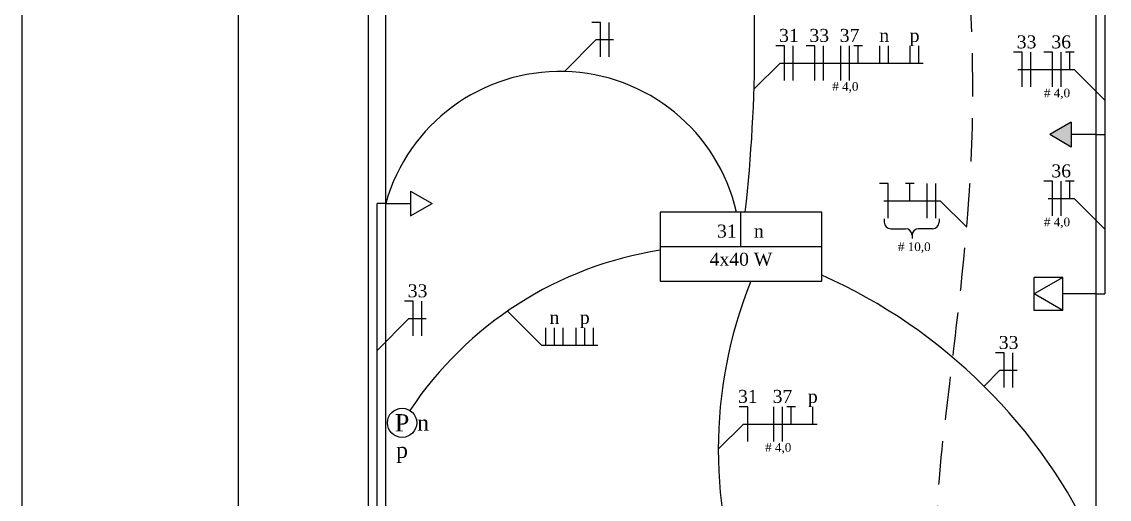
# Model space of a CAD drawing. Header units: millimetres. Extents: x 8900 to 13100, y 733 to 4033.
# Drawn here: x 8900 to 9527, y 1276 to 1552 of the extents above; entities that cross this region are included whole.
import ezdxf
from ezdxf.enums import TextEntityAlignment as Align

# ---------------------------------------------------------------- set-up
doc = ezdxf.new("R2010")
doc.units = ezdxf.units.MM
doc.linetypes.add('HIDDEN', pattern=[0.375, 0.25, -0.125])
for name, color, linetype in [('001 - 0.350 Color', 1, 'Continuous'), ('002 - 0.150', 2, 'Continuous'), ('003 - 0.250', 3, 'Continuous'), ('004 - 0.350', 4, 'Continuous'), ('005 - 0.350 Color', 5, 'Continuous'), ('006 - 0.500', 6, 'Continuous'), ('010 - 0.050', 10, 'Continuous'), ('014 - 1.000', 14, 'Continuous')]:
    doc.layers.add(name, color=color, linetype=linetype)
doc.styles.add('style1', font='BOOKOS.TTF')

msp = doc.modelspace()

# ---------------------------------------------------------------- hatches: boundary and pattern name
at = {"layer": '001 - 0.350 Color', "ltscale": 2.5}
msp.add_hatch(color=256, dxfattribs=at).paths.add_polyline_path([(9492.88, 1486.42), (9505.35, 1479.22), (9505.35, 1493.62)])

# ---------------------------------------------------------------- linework, layer by layer
for p, q in [((9505.35, 1493.62), (9492.88, 1486.42)), ((9505.35, 1493.62), (9505.35, 1479.22)), ((9505.35, 1479.22), (9492.88, 1486.42)), ((9519.75, 1486.42), (9505.35, 1486.42)), ((9124.15, 1453.82), (9136.62, 1446.62)), ((9124.15, 1453.82), (9124.15, 1439.42)), ((9109.75, 1446.62), (9124.15, 1446.62)), ((9124.15, 1439.42), (9136.62, 1446.62)), ((9483.92, 1384.77), (9483.92, 1403.97)), ((9500.55, 1403.97), (9483.92, 1394.37)), ((9500.55, 1403.97), (9483.92, 1403.97)), ((9500.55, 1384.77), (9500.55, 1403.97)), ((9500.55, 1384.77), (9483.92, 1394.37)), ((9519.75, 1394.37), (9500.55, 1394.37)), ((9500.55, 1384.77), (9483.92, 1384.77))]:
    msp.add_line(p, q, dxfattribs=at)
at = {"layer": '002 - 0.150'}
msp.add_line((8899.75, 2184.45), (8899.75, 766.44), dxfattribs=at)
at = {"layer": '002 - 0.150', "ltscale": 2.5}
for p, q in [((9099.75, 1057.94), (9099.75, 1909.94)), ((9109.75, 1069.94), (9109.75, 1899.58)), ((9519.75, 1069.94), (9519.75, 1658.44))]:
    msp.add_line(p, q, dxfattribs=at)
at = {"layer": '003 - 0.250', "ltscale": 2.5}
for p, q in [((9212.88, 1522.87), (9231.28, 1541.27)), ((9231.28, 1541.27), (9241.28, 1541.27)), ((9337.42, 1527.73), (9322.65, 1512.96)), ((9337.42, 1527.73), (9419.92, 1527.73)), ((9474.55, 1523.99), (9507.05, 1523.99)), ((9507.05, 1523.99), (9524.75, 1506.29)), ((9397.22, 1448.21), (9429.72, 1448.21)), ((9429.72, 1448.21), (9445.05, 1432.88)), ((9492.05, 1449.47), (9507.05, 1449.47)), ((9507.05, 1449.47), (9524.75, 1431.77)), ((9397.44, 1437.69), (9397.44, 1435.8)), ((9429.03, 1437.69), (9429.03, 1435.8)), ((9401.22, 1432.03), (9409.67, 1432.03)), ((9425.25, 1432.03), (9417.22, 1432.03)), ((9413.44, 1428.25), (9413.44, 1426.37)), ((9413.44, 1428.25), (9413.44, 1426.37)), ((9199.63, 1364.85), (9180.02, 1384.46)), ((9104.75, 1361.79), (9123.15, 1380.19)), ((9123.15, 1380.19), (9133.15, 1380.19)), ((9199.63, 1364.85), (9232.13, 1364.85)), ((9454.99, 1341.14), (9464.19, 1350.34)), ((9464.19, 1350.34), (9474.19, 1350.34)), ((9316.2, 1319.21), (9301.63, 1304.63)), ((9316.2, 1319.21), (9358.7, 1319.21))]:
    msp.add_line(p, q, dxfattribs=at)
for centre, start, end in [((9401.22, 1435.8), 180, 270), ((9409.67, 1428.25), 0, 90), ((9417.22, 1428.25), 90, 180), ((9425.25, 1435.8), 270, 0)]:
    msp.add_arc(centre, 3.77, start, end, dxfattribs=at)
at = {"layer": '004 - 0.350', "ltscale": 2.5}
for p, q in [((9524.75, 1583.17), (9524.75, 1394.37)), ((9519.75, 1486.42), (9524.75, 1486.42)), ((9104.75, 1133.17), (9104.75, 1446.62)), ((9109.75, 1446.62), (9104.75, 1446.62)), ((9519.75, 1394.37), (9524.75, 1394.37))]:
    msp.add_line(p, q, dxfattribs=at)
at = {"layer": '004 - 0.350', "linetype": 'HIDDEN', "ltscale": 100}
msp.add_arc((9123.1, 1640.17), 612.73, 310.95859, 12.08428, dxfattribs=at)
at = {"layer": '004 - 0.350', "ltscale": 100}
for centre, radius, start, end in [((8448.55, 1538.94), 874.1, 353.61184, 6.38816), ((9300.86, 1209.57), 212.58, 98.86772, 146.44636)]:
    msp.add_arc(centre, radius, start, end, dxfattribs=at)
at = {"layer": '004 - 0.350', "ltscale": 2.5}
for centre, radius, start, end in [((9210.34, 1418.44), 104.46, 12.86231, 164.34973), ((9562.66, 1304.44), 261.04, 158.12569, 201.87431), ((9233.43, 1117.77), 314.62, 24.48642, 65.99789)]:
    msp.add_arc(centre, radius, start, end, dxfattribs=at)
at = {"layer": '004 - 0.350', "linetype": 'HIDDEN', "ltscale": 100}
msp.add_spline([(9524.75, 1150.21), (9448.68, 1186.98), (9432.91, 1323.49), (9447.37, 1466.56), (9441.14, 1623.41), (9429.33, 1707.52), (9427.25, 1768.44)], degree=3, dxfattribs=at)
at = {"layer": '005 - 0.350 Color', "ltscale": 2.5}
for p, q in [((9314.75, 1421.69), (9314.75, 1441.69)), ((9268.09, 1421.69), (9361.4, 1421.69))]:
    msp.add_line(p, q, dxfattribs=at)
msp.add_lwpolyline([(9268.09, 1401.7), (9361.4, 1401.7), (9361.4, 1441.69), (9268.09, 1441.69)], close=True, dxfattribs=at)
msp.add_circle((9119.19, 1319.94), 8.44, dxfattribs=at)
at = {"layer": '006 - 0.500', "ltscale": 2.5}
for p, q in [((9233.78, 1551.27), (9228.78, 1551.27)), ((9233.78, 1531.27), (9233.78, 1551.27)), ((9238.78, 1531.27), (9238.78, 1551.27)), ((9339.92, 1537.73), (9334.92, 1537.73)), ((9339.92, 1517.73), (9339.92, 1537.73)), ((9344.92, 1517.73), (9344.92, 1537.73)), ((9357.42, 1537.73), (9352.42, 1537.73)), ((9357.42, 1517.73), (9357.42, 1537.73)), ((9362.42, 1517.73), (9362.42, 1537.73)), ((9372.42, 1517.73), (9372.42, 1537.73)), ((9377.42, 1517.73), (9377.42, 1537.73)), ((9384.92, 1537.73), (9379.92, 1537.73)), ((9382.42, 1527.73), (9382.42, 1537.73)), ((9394.92, 1527.73), (9394.92, 1537.73)), ((9399.92, 1527.73), (9399.92, 1537.73)), ((9412.42, 1527.73), (9412.42, 1537.73)), ((9417.42, 1527.73), (9417.42, 1537.73)), ((9477.05, 1533.99), (9472.05, 1533.99)), ((9477.05, 1513.99), (9477.05, 1533.99)), ((9482.05, 1513.99), (9482.05, 1533.99)), ((9494.55, 1533.99), (9489.55, 1533.99)), ((9494.55, 1513.99), (9494.55, 1533.99)), ((9499.55, 1513.99), (9499.55, 1533.99)), ((9507.05, 1533.99), (9502.05, 1533.99)), ((9504.55, 1523.99), (9504.55, 1533.99)), ((9399.72, 1458.21), (9394.72, 1458.21)), ((9399.72, 1438.21), (9399.72, 1458.21)), ((9414.72, 1458.21), (9409.72, 1458.21)), ((9412.22, 1448.21), (9412.22, 1458.21)), ((9422.22, 1438.21), (9422.22, 1458.21)), ((9427.22, 1438.21), (9427.22, 1458.21)), ((9494.55, 1459.47), (9489.55, 1459.47)), ((9494.55, 1439.47), (9494.55, 1459.47)), ((9499.55, 1439.47), (9499.55, 1459.47)), ((9507.05, 1459.47), (9502.05, 1459.47)), ((9504.55, 1449.47), (9504.55, 1459.47)), ((9125.65, 1390.19), (9120.65, 1390.19)), ((9125.65, 1370.19), (9125.65, 1390.19)), ((9130.65, 1370.19), (9130.65, 1390.19)), ((9202.13, 1364.85), (9202.13, 1374.85)), ((9207.13, 1364.85), (9207.13, 1374.85)), ((9212.13, 1364.85), (9212.13, 1374.85)), ((9219.63, 1364.85), (9219.63, 1374.85)), ((9224.63, 1364.85), (9224.63, 1374.85)), ((9229.63, 1364.85), (9229.63, 1374.85)), ((9466.69, 1360.34), (9461.69, 1360.34)), ((9466.69, 1340.34), (9466.69, 1360.34)), ((9471.69, 1340.34), (9471.69, 1360.34)), ((9318.7, 1329.21), (9313.7, 1329.21)), ((9318.7, 1309.21), (9318.7, 1329.21)), ((9333.7, 1309.21), (9333.7, 1329.21)), ((9338.7, 1309.21), (9338.7, 1329.21)), ((9346.2, 1329.21), (9341.2, 1329.21)), ((9343.7, 1319.21), (9343.7, 1329.21)), ((9356.2, 1319.21), (9356.2, 1329.21))]:
    msp.add_line(p, q, dxfattribs=at)
at = {"layer": '014 - 1.000'}
msp.add_lwpolyline([(9024.75, 3982.94), (13049.75, 3982.94), (13049.75, 782.94), (9024.75, 782.94)], close=True, dxfattribs=at)

# ---------------------------------------------------------------- texts
at = {"layer": '010 - 0.050', "ltscale": 2.5, "style": 'style1'}
for s, p in [('31', (9342.42, 1537.73)), ('33', (9359.92, 1537.73)), ('37', (9377.42, 1537.73)), ('n', (9397.42, 1537.73)), ('p', (9414.92, 1537.73)), ('33', (9479.55, 1533.99)), ('36', (9499.55, 1533.99)), ('36', (9499.55, 1459.47)), ('33', (9128.15, 1390.19)), ('n', (9207.13, 1374.85)), ('p', (9224.63, 1374.85)), ('33', (9469.19, 1360.34)), ('31', (9318.7, 1329.21)), ('37', (9338.7, 1329.21)), ('p', (9356.2, 1329.21))]:
    msp.add_text(s, height=7.5, dxfattribs=at).set_placement(p, align=Align.BOTTOM_CENTER)
for s, height, p in [('# 4,0', 5, (9367.42, 1510.23)), ('# 4,0', 5, (9489.55, 1506.49)), ('# 4,0', 5, (9489.55, 1431.97)), ('n', 7.5, (9322.25, 1424.69)), ('# 10,0', 5, (9405.3, 1417.64)), ('# 4,0', 5, (9328.7, 1301.71))]:
    msp.add_text(s, height=height, dxfattribs=at).set_placement(p, align=Align.BOTTOM_LEFT)
msp.add_text('31', height=7.5, dxfattribs=at).set_placement((9312.25, 1424.69), align=Align.BOTTOM_RIGHT)
for s, height, p in [('4x40 W', 7.5, (9314.75, 1418.19)), ('p', 9, (9119.19, 1308.69))]:
    msp.add_text(s, height=height, dxfattribs=at).set_placement(p, align=Align.TOP_CENTER)
msp.add_text('P', height=10, dxfattribs=at).set_placement((9119.19, 1319.94), align=Align.MIDDLE_CENTER)
msp.add_text('n', height=9, dxfattribs=at).set_placement((9127.94, 1319.94), align=Align.MIDDLE_LEFT)

doc.saveas('drawing.dxf')
